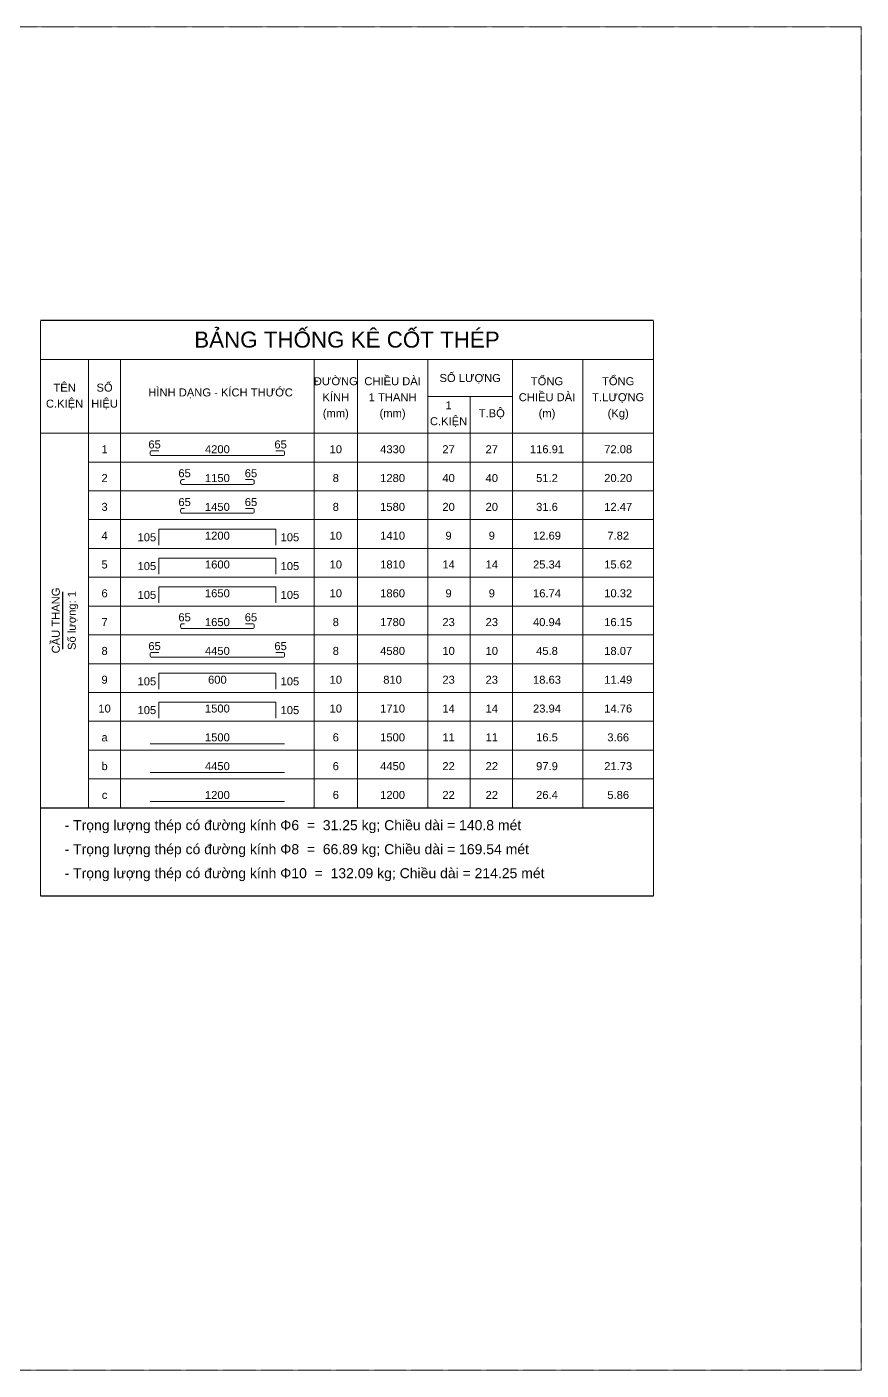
# Model space of a CAD drawing. Header units: inches. Extents: x 144294 to 230514, y 74821 to 112587.
# Drawn here: x 207051 to 230514, y 74821 to 112587 of the extents above; entities that cross this region are included whole.
import ezdxf
from ezdxf.enums import TextEntityAlignment as Align

# ---------------------------------------------------------------- set-up
doc = ezdxf.new("R2010")
doc.units = ezdxf.units.IN
doc.header["$LTSCALE"] = 3.5
doc.header["$MEASUREMENT"] = 0
doc.linetypes.add('CENTERX2', pattern=[4, 2.5, -0.5, 0.5, -0.5])
doc.linetypes.add('HIDDENX2', pattern=[0.75, 0.5, -0.25])
for name, color, linetype, lineweight in [('5.TRUC', 1, 'CENTERX2', 9), ('Bao', 2, 'Continuous', 0), ('NetMo', 9, 'HIDDENX2', 0), ('Steel', 4, 'Continuous', 0), ('TextThep', 7, 'Continuous', 0)]:
    doc.layers.add(name, color=color, linetype=linetype, lineweight=lineweight)
doc.layers.add('text', color=3, linetype='Continuous')
doc.styles.add('Hoa', font='microsslv.ttf')
doc.styles.add('Thuong', font='microsslv.ttf')

msp = doc.modelspace()

# ---------------------------------------------------------------- linework, layer by layer
at = {"layer": '5.TRUC'}
msp.add_lwpolyline([(144294.4, 112587.2), (230514.4, 112587.2), (230514.4, 74820.6), (144294.4, 74820.6)], close=True, dxfattribs=at)
at = {"layer": 'Bao'}
for p, q in [((207436.5, 104312), (207436.5, 88157)), ((224671.5, 104312), (224671.5, 88157)), ((207436.5, 103232), (224671.5, 103232)), ((208786.5, 103232), (208786.5, 90632)), ((209686.5, 103232), (209686.5, 90632)), ((215131.5, 103232), (215131.5, 90632)), ((216346.5, 103232), (216346.5, 90632)), ((218326.5, 103232), (218326.5, 90632)), ((220711.5, 103232), (220711.5, 90632)), ((222691.5, 103232), (222691.5, 90632)), ((218326.5, 102197), (220711.5, 102197)), ((219519, 102197), (219519, 90632)), ((207436.5, 101162), (224671.5, 101162)), ((207436.5, 88157), (224671.5, 88157))]:
    msp.add_line(p, q, dxfattribs=at)
at = {"layer": 'NetMo'}
for p, q in [((208786.5, 100352), (224671.5, 100352)), ((208786.5, 99542), (224671.5, 99542)), ((208786.5, 98732), (224671.5, 98732)), ((208786.5, 97922), (224671.5, 97922)), ((208786.5, 97112), (224671.5, 97112)), ((208786.5, 96302), (224671.5, 96302)), ((208786.5, 95492), (224671.5, 95492)), ((208786.5, 94682), (224671.5, 94682)), ((208786.5, 93872), (224671.5, 93872)), ((208786.5, 93062), (224671.5, 93062)), ((208786.5, 92252), (224671.5, 92252)), ((208786.5, 91442), (224671.5, 91442)), ((208786.5, 90632), (224671.5, 90632))]:
    msp.add_line(p, q, dxfattribs=at)
at = {"layer": 'Steel'}
for points in [[(210766.5, 100667), (210564, 100667, 0.4142136), (210519, 100622), (210519, 100577, 0.4142136), (210564, 100532), (214254, 100532, 0.4142136), (214299, 100577), (214299, 100622, 0.4142136), (214254, 100667), (214051.5, 100667)], [(211486.5, 99857), (211419, 99857, 0.4142136), (211374, 99812), (211374, 99767, 0.4142136), (211419, 99722), (213399, 99722, 0.4142136), (213444, 99767), (213444, 99812, 0.4142136), (213399, 99857), (213196.5, 99857)], [(211486.5, 99047), (211419, 99047, 0.4142136), (211374, 99002), (211374, 98957, 0.4142136), (211419, 98912), (213399, 98912, 0.4142136), (213444, 98957), (213444, 99002, 0.4142136), (213399, 99047), (213196.5, 99047)], [(211486.5, 95807), (211419, 95807, 0.4142136), (211374, 95762), (211374, 95717, 0.4142136), (211419, 95672), (213399, 95672, 0.4142136), (213444, 95717), (213444, 95762, 0.4142136), (213399, 95807), (213196.5, 95807)], [(210766.5, 94997), (210564, 94997, 0.4142136), (210519, 94952), (210519, 94907, 0.4142136), (210564, 94862), (214254, 94862, 0.4142136), (214299, 94907), (214299, 94952, 0.4142136), (214254, 94997), (214051.5, 94997)]]:
    msp.add_lwpolyline(points, format="xyb", dxfattribs=at)
for points in [[(210766.5, 98012), (210766.5, 98462), (214051.5, 98462), (214051.5, 98012)], [(210766.5, 97202), (210766.5, 97652), (214051.5, 97652), (214051.5, 97202)], [(210766.5, 96392), (210766.5, 96842), (214051.5, 96842), (214051.5, 96392)], [(210766.5, 93962), (210766.5, 94412), (214051.5, 94412), (214051.5, 93962)], [(210766.5, 93152), (210766.5, 93602), (214051.5, 93602), (214051.5, 93152)], [(210519, 92432), (214299, 92432)], [(210519, 91622), (214299, 91622)], [(210519, 90812), (214299, 90812)]]:
    msp.add_lwpolyline(points, dxfattribs=at)
at = {"layer": 'text'}
for p, q in [((207436.5, 104345.2), (224671.5, 104345.2)), ((208066.5, 95087), (208066.5, 96707)), ((207436.5, 90632), (224671.5, 90632)), ((207436.5, 90632), (224671.5, 90632)), ((207436.5, 88157), (224671.5, 88157))]:
    msp.add_line(p, q, dxfattribs=at)

# ---------------------------------------------------------------- texts
at = {"layer": 'text', "color": 4, "style": 'Hoa'}
msp.add_text('BẢNG THỐNG KÊ CỐT THÉP', height=450, dxfattribs=at).set_placement((216054, 103569.5), align=Align.CENTER)
at = {"layer": 'text'}
for s, style, p in [('ĐƯỜNG', 'Hoa', (215739, 102512)), ('CHIỀU DÀI', 'Hoa', (217336.5, 102512)), ('SỐ LƯỢNG', 'Hoa', (219519, 102602)), ('TỔNG', 'Hoa', (221679, 102512)), ('TỔNG', 'Hoa', (223681.5, 102512)), ('TÊN', 'Hoa', (208111.5, 102332)), ('SỐ', 'Hoa', (209236.5, 102332)), ('HÌNH DẠNG - KÍCH THƯỚC', 'Hoa', (212499, 102197)), ('CHIỀU DÀI', 'Hoa', (221679, 102062)), ('C.KIỆN', 'Hoa', (208111.5, 101882)), ('HIỆU', 'Hoa', (209236.5, 101882)), ('KÍNH', 'Hoa', (215739, 102062)), ('1 THANH', 'Hoa', (217336.5, 102062)), ('1', 'Hoa', (218911.5, 101837)), ('T.LƯỢNG', 'Hoa', (223681.5, 102062)), ('(mm)', 'Thuong', (215739, 101612)), ('(mm)', 'Thuong', (217336.5, 101612)), ('C.KIỆN', 'Hoa', (218911.5, 101387)), ('T.BỘ', 'Hoa', (220126.5, 101612)), ('(m)', 'Thuong', (221679, 101612)), ('(Kg)', 'Thuong', (223681.5, 101612))]:
    msp.add_text(s, height=225, dxfattribs=dict(at, style=style)).set_placement(p, align=Align.CENTER)
at = {"layer": 'text', "style": 'Hoa'}
for s, p in [('CẦU THANG', (207976.5, 95897)), ('Số lượng: 1', (208426.5, 95897))]:
    msp.add_text(s, height=225, rotation=90.00021, dxfattribs=at).set_placement(p, align=Align.CENTER)
for s, p in [('- Trọng lượng thép có đường kính Φ6  =  31.25 kg; Chiều dài = 140.8 mét', (208111.5, 90002)), ('- Trọng lượng thép có đường kính Φ8  =  66.89 kg; Chiều dài = 169.54 mét', (208111.5, 89327)), ('- Trọng lượng thép có đường kính Φ10  =  132.09 kg; Chiều dài = 214.25 mét', (208111.5, 88652))]:
    msp.add_text(s, height=281.25, dxfattribs=at).set_placement(p)
at = {"layer": 'TextThep', "style": 'Hoa'}
for s, p in [('65', (210642.7, 100667)), ('65', (214186.5, 100667)), ('1', (209236.5, 100532)), ('4200', (212409, 100532)), ('10', (215739, 100532)), ('65', (211486.5, 99857)), ('65', (213354, 99857)), ('2', (209236.5, 99722)), ('1150', (212409, 99722)), ('8', (215739, 99722)), ('65', (211486.5, 99047)), ('65', (213354, 99047)), ('3', (209236.5, 98912)), ('1450', (212409, 98912)), ('8', (215739, 98912)), ('4', (209236.5, 98102)), ('1200', (212409, 98102)), ('10', (215739, 98102)), ('5', (209236.5, 97292)), ('1600', (212409, 97292)), ('10', (215739, 97292)), ('6', (209236.5, 96482)), ('1650', (212409, 96482)), ('10', (215739, 96482)), ('7', (209236.5, 95672)), ('65', (211486.5, 95807)), ('1650', (212409, 95672)), ('65', (213354, 95807)), ('8', (215739, 95672)), ('65', (210642.7, 94997)), ('65', (214186.5, 94997)), ('8', (209236.5, 94862)), ('4450', (212409, 94862)), ('8', (215739, 94862)), ('9', (209236.5, 94052)), ('600', (212409, 94052)), ('10', (215739, 94052)), ('10', (209236.5, 93242)), ('1500', (212409, 93242)), ('10', (215739, 93242)), ('a', (209236.5, 92432)), ('1500', (212409, 92432)), ('6', (215739, 92432)), ('1500', (217336.5, 92432)), ('11', (218911.5, 92432)), ('11', (220126.5, 92432)), ('16.5', (221679, 92432)), ('3.66', (223681.5, 92432)), ('b', (209236.5, 91622)), ('4450', (212409, 91622)), ('6', (215739, 91622)), ('4450', (217336.5, 91622)), ('22', (218911.5, 91622)), ('22', (220126.5, 91622)), ('97.9', (221679, 91622)), ('21.73', (223681.5, 91622)), ('c', (209236.5, 90812)), ('1200', (212409, 90812)), ('6', (215739, 90812)), ('1200', (217336.5, 90812)), ('22', (218911.5, 90812)), ('22', (220126.5, 90812)), ('26.4', (221679, 90812)), ('5.86', (223681.5, 90812))]:
    msp.add_text(s, height=225, dxfattribs=at).set_placement(p, align=Align.BOTTOM_CENTER)
at = {"layer": 'TextThep', "color": 7, "style": 'Hoa'}
for s, p in [('4330', (217336.5, 100532)), ('27', (218911.5, 100532)), ('27', (220126.5, 100532)), ('116.91', (221679, 100532)), ('72.08', (223681.5, 100532)), ('1280', (217336.5, 99722)), ('40', (218911.5, 99722)), ('40', (220126.5, 99722)), ('51.2', (221679, 99722)), ('20.20', (223681.5, 99722)), ('1580', (217336.5, 98912)), ('20', (218911.5, 98912)), ('20', (220126.5, 98912)), ('31.6', (221679, 98912)), ('12.47', (223681.5, 98912)), ('1410', (217336.5, 98102)), ('9', (218911.5, 98102)), ('9', (220126.5, 98102)), ('12.69', (221679, 98102)), ('7.82', (223681.5, 98102)), ('1810', (217336.5, 97292)), ('14', (218911.5, 97292)), ('14', (220126.5, 97292)), ('25.34', (221679, 97292)), ('15.62', (223681.5, 97292)), ('1860', (217336.5, 96482)), ('9', (218911.5, 96482)), ('9', (220126.5, 96482)), ('16.74', (221679, 96482)), ('10.32', (223681.5, 96482)), ('1780', (217336.5, 95672)), ('23', (218911.5, 95672)), ('23', (220126.5, 95672)), ('40.94', (221679, 95672)), ('16.15', (223681.5, 95672)), ('4580', (217336.5, 94862)), ('10', (218911.5, 94862)), ('10', (220126.5, 94862)), ('45.8', (221679, 94862)), ('18.07', (223681.5, 94862)), ('810', (217336.5, 94052)), ('23', (218911.5, 94052)), ('23', (220126.5, 94052)), ('18.63', (221679, 94052)), ('11.49', (223681.5, 94052)), ('1710', (217336.5, 93242)), ('14', (218911.5, 93242)), ('14', (220126.5, 93242)), ('23.94', (221679, 93242)), ('14.76', (223681.5, 93242))]:
    msp.add_text(s, height=225, dxfattribs=at).set_placement(p, align=Align.BOTTOM_CENTER)
at = {"layer": 'TextThep', "style": 'Hoa'}
for p in [(210687.7, 98057), (210687.7, 97247), (210687.7, 96437), (210687.7, 94007), (210687.7, 93197)]:
    msp.add_text('105', height=225, dxfattribs=at).set_placement(p, align=Align.BOTTOM_RIGHT)
for p in [(214186.5, 98057), (214186.5, 97247), (214186.5, 96437), (214186.5, 94007), (214186.5, 93197)]:
    msp.add_text('105', height=225, dxfattribs=at).set_placement(p, align=Align.BOTTOM_LEFT)

doc.saveas('drawing.dxf')
